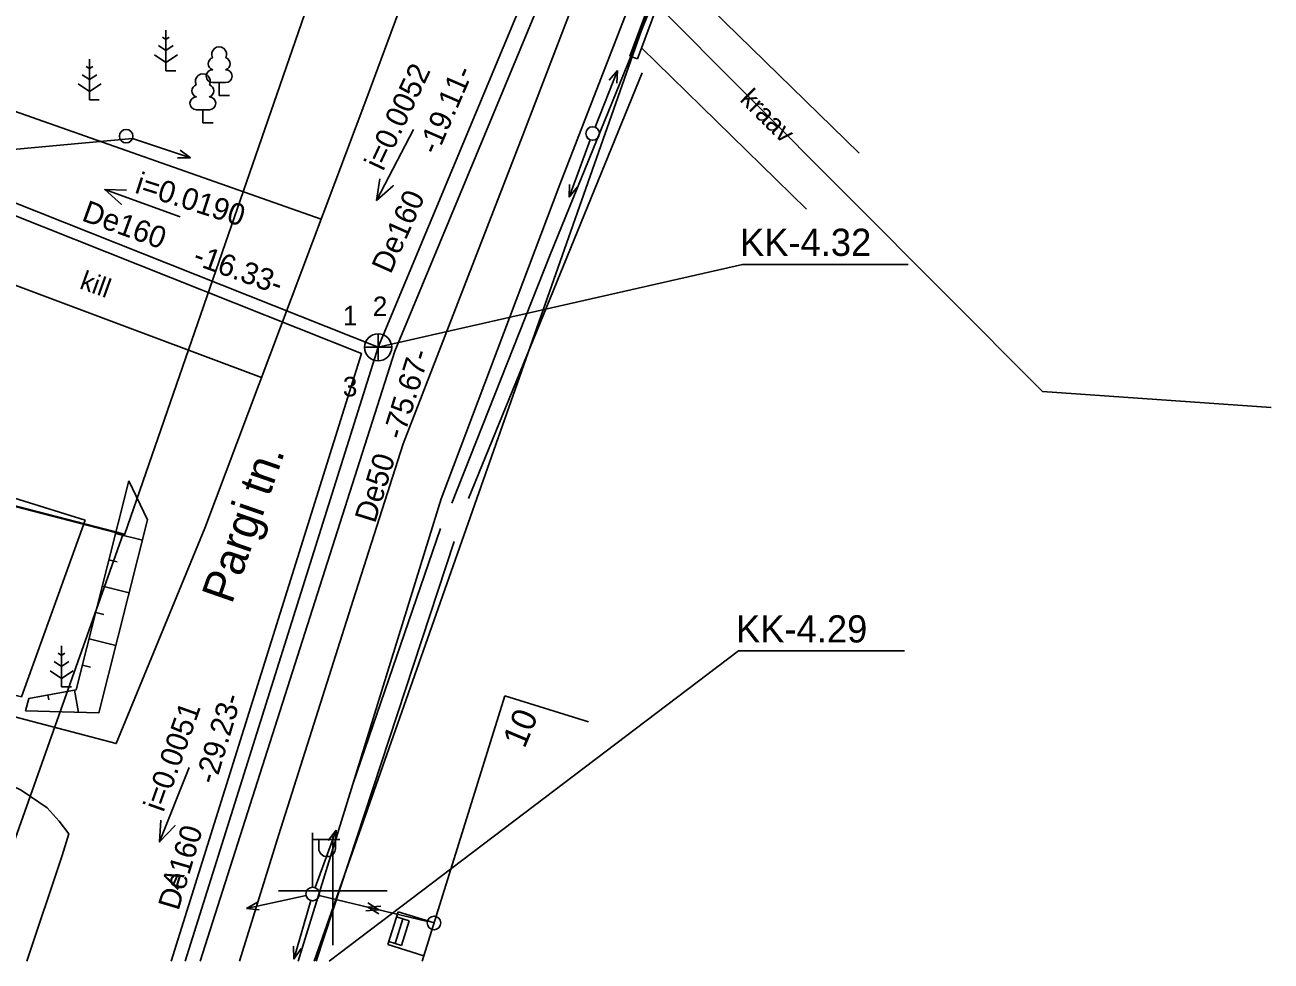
# Model space of a CAD drawing. Extents: x 642006.3 to 642084.5, y 6455847.4 to 6455905.
# Drawn here: x 642038.66 to 642084.53, y 6455847.41 to 6455881.88 of the extents above; entities that cross this region are included whole.
import ezdxf

# ---------------------------------------------------------------- set-up
doc = ezdxf.new("R2010")
doc.units = 0
for name, color, linetype in [('AED', 7, 'Continuous'), ('Default', 7, 'Continuous'), ('HALJASTUS', 7, 'Continuous'), ('HOONE', 7, 'Continuous'), ('HOONEDET', 7, 'Continuous'), ('KAEVU-INFO', 7, 'Continuous'), ('KKAEV', 7, 'Continuous'), ('KTRASS', 7, 'Continuous'), ('mpkaabel-teo', 7, 'Continuous'), ('MPOHULIIN', 7, 'Continuous'), ('PIIR', 7, 'Continuous'), ('POST', 7, 'Continuous'), ('PUU', 7, 'Continuous'), ('RAJATIS', 7, 'Continuous'), ('RELJEEF', 7, 'Continuous'), ('survekanal', 7, 'Continuous'), ('TEE', 7, 'Continuous'), ('TORU_NR', 7, 'Continuous'), ('trassiinfi-kanal', 7, 'Continuous'), ('trassiinfo-vesi', 7, 'Continuous'), ('VEEKOGU', 7, 'Continuous'), ('VORK', 7, 'Continuous'), ('VTRASS', 7, 'Continuous')]:
    doc.layers.add(name, color=color, linetype=linetype)

# ---------------------------------------------------------------- blocks, each defined once
blk = doc.blocks.new('MAND1_48')
at = {"layer": 'PUU'}
for p, q in [((0, 150), (0, 0)), ((0, 75), (-26.7, 92.8)), ((0, 115), (-12.4, 123.3)), ((12.4, 123.3), (0, 115)), ((26.7, 92.8), (0, 75)), ((-42.4, 58.9), (0, 30.7)), ((0, 30.7), (42.4, 58.9)), ((36, 0), (0, 0))]:
    blk.add_line(p, q, dxfattribs=at)
blk = doc.blocks.new('MAND1_49')
at = {"layer": 'PUU'}
for p, q in [((0, 150), (0, 0)), ((0, 75), (-26.7, 92.8)), ((0, 115), (-12.4, 123.3)), ((12.4, 123.3), (0, 115)), ((26.7, 92.8), (0, 75)), ((-42.4, 58.9), (0, 30.7)), ((0, 30.7), (42.4, 58.9)), ((36, 0), (0, 0))]:
    blk.add_line(p, q, dxfattribs=at)
blk = doc.blocks.new('LEHTP1_27')
at = {"layer": 'PUU'}
for p, q in [((24, 47.5), (-24, 47.5)), ((0, 0), (0, 47.5)), ((38, 0), (0, 0))]:
    blk.add_line(p, q, dxfattribs=at)
for centre, radius, start, end in [((-17, 117.3), 23.3, 109.0217, 253.1415), ((0, 152), 27.7, 332.5799, 207.4201), ((17, 117.3), 23.3, 286.8508, 70.9859), ((-23.7, 71.2), 23.8, 90.0016, 269.3953), ((23.7, 71.2), 23.8, 270.6047, 89.9984)]:
    blk.add_arc(centre, radius, start, end, dxfattribs=at)
blk = doc.blocks.new('LEHTP1_28')
at = {"layer": 'PUU'}
for p, q in [((24, 47.5), (-24, 47.5)), ((0, 0), (0, 47.5)), ((38, 0), (0, 0))]:
    blk.add_line(p, q, dxfattribs=at)
for centre, radius, start, end in [((-17, 117.3), 23.3, 109.0217, 253.1415), ((0, 152), 27.7, 332.5799, 207.4201), ((17, 117.3), 23.3, 286.8508, 70.9859), ((-23.7, 71.2), 23.8, 90.0016, 269.3953), ((23.7, 71.2), 23.8, 270.6047, 89.9984)]:
    blk.add_arc(centre, radius, start, end, dxfattribs=at)
blk = doc.blocks.new('MAND1_694')
at = {"layer": 'PUU'}
for p, q in [((0.1, 150.3), (0.1, 0.3)), ((0.1, 75.3), (-26.6, 93.1)), ((0.1, 115.3), (-12.3, 123.6)), ((12.5, 123.6), (0.1, 115.3)), ((26.8, 93.1), (0.1, 75.3)), ((-42.3, 59.2), (0.1, 31)), ((0.1, 31), (42.5, 59.2)), ((36.1, 0.3), (0.1, 0.3))]:
    blk.add_line(p, q, dxfattribs=at)
blk = doc.blocks.new('PUPOST_83')
at = {"layer": 'POST'}
blk.add_circle((-0.4, 0.1), 25, dxfattribs=at)
blk = doc.blocks.new('PUPOST_84')
at = {"layer": 'POST'}
blk.add_circle((0.2, 0.3), 25, dxfattribs=at)
blk = doc.blocks.new('POINT_DISPLAY')
at = {"layer": 'Default'}
blk.add_circle((0, 0), 25, dxfattribs=at)
blk = doc.blocks.new('VAPOST_68')
at = {"layer": 'POST'}
for p, q in [((0.2, 25.3), (0.2, 225.3)), ((0.2, 200.3), (100.2, 200.3)), ((22.9, 168.2), (22.9, 200.3)), ((84.1, 168.2), (84.1, 200.3))]:
    blk.add_line(p, q, dxfattribs=at)
blk.add_arc((53.5, 168.2), 30.6, 180, 0, dxfattribs=at)
blk.add_blockref('POINT_DISPLAY', (0.2, 0.3), dxfattribs=at)
blk = doc.blocks.new('VKORIS_240')
at = {"layer": 'VORK'}
for p, q in [((0, 200), (0, -200)), ((-200, 0), (200, 0))]:
    blk.add_line(p, q, dxfattribs=at)
blk = doc.blocks.new('MPSUUN_235')
at = {"layer": 'MPOHULIIN'}
for p, q in [((24.7, 0.1), (249.7, 0.1)), ((249.7, 0.1), (204.5, 15.1)), ((249.7, 0.1), (204.5, -14.7))]:
    blk.add_line(p, q, dxfattribs=at)
blk.add_blockref('POINT_DISPLAY', (-0.3, 0.1), dxfattribs=at)
blk = doc.blocks.new('MPSUUN_236')
at = {"layer": 'MPOHULIIN'}
for p, q in [((249.7, -0.2), (204.6, 14.8)), ((24.7, -0.2), (249.7, -0.2)), ((249.7, -0.2), (204.6, -15.1))]:
    blk.add_line(p, q, dxfattribs=at)
blk.add_blockref('POINT_DISPLAY', (-0.3, -0.2), dxfattribs=at)
blk = doc.blocks.new('MPSUUN_237')
at = {"layer": 'MPOHULIIN'}
for p, q in [((250.4, -0.1), (205.2, 14.9)), ((25.4, -0.1), (250.4, -0.1)), ((250.4, -0.1), (205.2, -14.9))]:
    blk.add_line(p, q, dxfattribs=at)
blk.add_blockref('POINT_DISPLAY', (0.4, -0.1), dxfattribs=at)
blk = doc.blocks.new('MPSUUN_238')
at = {"layer": 'MPOHULIIN'}
for p, q in [((24.9, 0.4), (249.9, 0.4)), ((249.9, 0.4), (204.8, 15.4)), ((249.9, 0.4), (204.8, -14.4))]:
    blk.add_line(p, q, dxfattribs=at)
blk.add_blockref('POINT_DISPLAY', (-0.1, 0.4), dxfattribs=at)
blk = doc.blocks.new('MPSUUN_239')
at = {"layer": 'MPOHULIIN'}
for p, q in [((250, -0.4), (204.9, 14.6)), ((25, -0.4), (250, -0.4)), ((250, -0.4), (204.9, -15.3))]:
    blk.add_line(p, q, dxfattribs=at)
blk.add_blockref('POINT_DISPLAY', (0, -0.4), dxfattribs=at)
blk = doc.blocks.new('MPSUUN_241')
at = {"layer": 'MPOHULIIN'}
for p, q in [((25.1, 0.3), (250.1, 0.3)), ((250.1, 0.3), (205, 15.4)), ((250.1, 0.3), (205, -14.5))]:
    blk.add_line(p, q, dxfattribs=at)
blk.add_blockref('POINT_DISPLAY', (0.1, 0.3), dxfattribs=at)
blk = doc.blocks.new('MPSUUN_242')
at = {"layer": 'MPOHULIIN'}
for p, q in [((25.1, 0.4), (250.1, 0.4)), ((250.1, 0.4), (204.9, -14.4)), ((250.1, 0.4), (205, 15.4))]:
    blk.add_line(p, q, dxfattribs=at)
blk.add_blockref('POINT_DISPLAY', (0.1, 0.4), dxfattribs=at)
blk = doc.blocks.new('A$C094B3635')
at = {"layer": 'KKAEV'}
for p, q in [((50, 100), (50, 0)), ((0, 50), (100, 50))]:
    blk.add_line(p, q, dxfattribs=at)
blk.add_circle((50, 50), 50, dxfattribs=at)
blk = doc.blocks.new('MPSUUN_352')
at = {"layer": 'MPOHULIIN'}
for p, q in [((25, 0), (250, 0)), ((250, 0), (204.8, -14.8)), ((250, 0), (204.9, 15))]:
    blk.add_line(p, q, dxfattribs=at)
blk.add_blockref('POINT_DISPLAY', (0, 0), dxfattribs=at)

msp = doc.modelspace()

# ---------------------------------------------------------------- linework, layer by layer
at = {"layer": 'AED'}
for points in [[(642062.439, 6455884.349), (642057.987, 6455873.392), (642054.37, 6455864.266)], [(642027.852, 6455867.7), (642033.544, 6455865.924), (642040.881, 6455863.644)], [(642040.881, 6455863.644), (642038.535, 6455857.141), (642031.498, 6455858.888), (642030.511, 6455854.95)], [(642053.962, 6455863.337), (642050.732, 6455853.93), (642048.715, 6455847.412)]]:
    msp.add_lwpolyline(points, dxfattribs=at)
at = {"layer": 'HALJASTUS'}
for p, q in [((642054.982, 6455864.438), (642061.376, 6455880.119)), ((642049.379, 6455847.412), (642054.458, 6455862.866))]:
    msp.add_line(p, q, dxfattribs=at)
at = {"layer": 'HOONE'}
for p in [(642053.279, 6455847.412), (642059.41, 6455856.218)]:
    msp.add_line(p, (642056.33, 6455857.18), dxfattribs=at)
at = {"layer": 'HOONEDET'}
for p, q in [((642052.393, 6455849.23), (642052.015, 6455848.021)), ((642052.571, 6455848.962), (642052.289, 6455848.059)), ((642052.333, 6455849.036), (642052.808, 6455848.888)), ((642052.393, 6455849.23), (642053.718, 6455848.816)), ((642052.808, 6455848.888), (642052.526, 6455847.985)), ((642052.015, 6455848.021), (642053.34, 6455847.607)), ((642052.05, 6455848.133), (642052.526, 6455847.985))]:
    msp.add_line(p, q, dxfattribs=at)
at = {"layer": 'KAEVU-INFO'}
for p, q in [((642065.067, 6455873.064), (642051.66, 6455870.009)), ((642065.067, 6455873.064), (642071.174, 6455873.064)), ((642064.922, 6455858.83), (642049.865, 6455847.412)), ((642064.922, 6455858.83), (642071.029, 6455858.83))]:
    msp.add_line(p, q, dxfattribs=at)
at = {"layer": 'KTRASS'}
for points in [[(642051.66, 6455870.009), (642059.009, 6455887.649), (642065.356, 6455905.017)], [(642044.557, 6455847.412), (642051.66, 6455870.009), (642037.231, 6455875.743)]]:
    msp.add_lwpolyline(points, dxfattribs=at)
at = {"layer": 'mpkaabel-teo'}
msp.add_lwpolyline([(642037.423, 6455877.217), (642042.624, 6455877.704)], dxfattribs=at)
at = {"layer": 'PIIR'}
for points in [[(642006.282, 6455872.446), (642042.33, 6455863.1), (642056.815, 6455905.017)], [(642070.254, 6455905.017), (642061.75, 6455882.81), (642076.12, 6455868.38), (642084.527, 6455867.796)], [(642084.527, 6455867.796), (642076.12, 6455868.38), (642061.75, 6455882.81), (642049.308, 6455847.412)], [(642036.701, 6455847.412), (642042.28, 6455863.14), (642006.282, 6455872.46)]]:
    msp.add_lwpolyline(points, dxfattribs=at)
at = {"layer": 'RAJATIS'}
msp.add_line((642060.924, 6455880.732), (642061.205, 6455880.627), dxfattribs=at)
for points in [[(642062.315, 6455884.461), (642060.924, 6455880.732)], [(642062.596, 6455884.356), (642061.205, 6455880.627)]]:
    msp.add_lwpolyline(points, dxfattribs=at)
at = {"layer": 'RELJEEF'}
for p, q in [((642042.001, 6455863.155), (642042.984, 6455862.907)), ((642041.756, 6455862.185), (642042.051, 6455862.111)), ((642041.511, 6455861.216), (642042.494, 6455860.968)), ((642041.267, 6455860.246), (642041.561, 6455860.172)), ((642041.022, 6455859.276), (642042.004, 6455859.029)), ((642040.777, 6455858.307), (642041.072, 6455858.232)), ((642039.504, 6455857.207), (642039.537, 6455857.025)), ((642040.488, 6455857.384), (642040.635, 6455856.57))]:
    msp.add_line(p, q, dxfattribs=at)
for points in [[(642038.679, 6455856.627), (642041.377, 6455856.549), (642043.173, 6455863.654), (642042.49, 6455865.094)], [(642042.49, 6455865.094), (642040.547, 6455857.395), (642038.811, 6455857.082), (642038.68, 6455856.63)]]:
    msp.add_lwpolyline(points, dxfattribs=at)
at = {"layer": 'survekanal'}
msp.add_lwpolyline([(642036.976, 6455875.382), (642051.048, 6455869.777), (642044.048, 6455847.412)], dxfattribs=at)
at = {"layer": 'TEE'}
for points in [[(642040.028, 6455851.293), (642040.283, 6455852.097), (642039.918, 6455852.569), (642039.476, 6455853.056), (642038.523, 6455853.704), (642037.471, 6455854.202), (642038.236, 6455856.417), (642042.026, 6455855.422), (642045.28, 6455863.356), (642051.246, 6455879.196), (642054.376, 6455887.646)], [(642046.554, 6455847.412), (642048.002, 6455852.067), (642050.742, 6455860.697), (642052.584, 6455866.452), (642056.985, 6455877.82), (642059.694, 6455884.901)], [(642061.685, 6455884.624), (642058.354, 6455876.005), (642053.982, 6455864.434), (642050.732, 6455853.93)], [(642049.563, 6455874.729), (642036.732, 6455879.243), (642034.331, 6455873.787), (642047.367, 6455868.896)], [(642038.731, 6455847.412), (642040.028, 6455851.293)]]:
    msp.add_lwpolyline(points, dxfattribs=at)
at = {"layer": 'trassiinfi-kanal'}
for points in [[(642052.958, 6455878.034), (642051.602, 6455875.421), (642052.22, 6455875.956), (642051.602, 6455875.421), (642051.73, 6455876.211)], [(642044.37, 6455874.814), (642041.601, 6455875.816), (642042.213, 6455875.273), (642041.601, 6455875.816), (642042.401, 6455875.792)], [(642044.709, 6455854.533), (642043.62, 6455851.798), (642044.181, 6455852.392), (642043.62, 6455851.798), (642043.668, 6455852.597)]]:
    msp.add_lwpolyline(points, dxfattribs=at)
at = {"layer": 'VEEKOGU'}
for points in [[(642069.362, 6455877.158), (642062.439, 6455883.935)], [(642061.356, 6455881.031), (642067.424, 6455875.091)]]:
    msp.add_lwpolyline(points, dxfattribs=at)
at = {"layer": 'VTRASS'}
msp.add_lwpolyline([(642045.114, 6455847.412), (642052.272, 6455869.871), (642059.566, 6455887.428), (642065.972, 6455905.017)], dxfattribs=at)

# ---------------------------------------------------------------- block references
at = {"layer": 'KKAEV', "xscale": 0.01, "yscale": 0.01}
msp.add_blockref('A$C094B3635', (642051.16, 6455869.509), dxfattribs=at)
at = {"layer": 'MPOHULIIN'}
for name, p, xscale, yscale, rotation in [('MPSUUN_238', (642059.56, 6455877.88), 0.009999999999999998, 0.01, 68.54688913001624), ('MPSUUN_239', (642059.56, 6455877.88), 0.01, 0.010000000000000002, -110.20498927693379), ('MPSUUN_352', (642042.387, 6455877.783), 0.010000000000000002, 0.009999999999999998, -18.520471337188194), ('MPSUUN_237', (642049.25, 6455849.88), 0.01, 0.009999999999999997, 69.79501072306621), ('MPSUUN_236', (642049.25, 6455849.88), 0.01, 0.01, -167.52733397678566), ('MPSUUN_235', (642049.25, 6455849.88), 0.009999999999999998, 0.01, -106.04486012743293), ('MPSUUN_241', (642049.25, 6455849.88), 0.010000000000000002, 0.01, -13.434692931496553), ('MPSUUN_242', (642053.72, 6455848.82), 0.01, 0.01, 166.56414502998558)]:
    msp.add_blockref(name, p, dxfattribs=dict(at, xscale=xscale, yscale=yscale, rotation=rotation))
at = {"layer": 'POST', "xscale": 0.01, "yscale": 0.01}
for name, p in [('PUPOST_83', (642059.56, 6455877.88)), ('VAPOST_68', (642049.25, 6455849.88)), ('PUPOST_84', (642049.25, 6455849.88))]:
    msp.add_blockref(name, p, dxfattribs=at)
at = {"layer": 'PUU', "xscale": 0.01, "yscale": 0.01}
for name, p in [('MAND1_49', (642043.85, 6455880.19)), ('LEHTP1_27', (642045.81, 6455879.28)), ('MAND1_48', (642041.04, 6455879.12)), ('LEHTP1_28', (642045.21, 6455878.28)), ('MAND1_694', (642040.01, 6455857.51))]:
    msp.add_blockref(name, p, dxfattribs=at)
at = {"layer": 'VORK', "xscale": 0.01, "yscale": 0.01}
msp.add_blockref('VKORIS_240', (642050, 6455850), dxfattribs=at)

# ---------------------------------------------------------------- texts
at = {"layer": 'HOONE'}
msp.add_text('10', height=0.9, rotation=67.3801, dxfattribs=at).set_placement((642057.05, 6455855.21))
at = {"layer": 'KAEVU-INFO'}
for s, p in [('KK-4.32', (642064.98, 6455873.376)), ('KK-4.29', (642064.835, 6455859.142))]:
    msp.add_text(s, height=1, dxfattribs=at).set_placement(p)
at = {"layer": 'TEE'}
for s, height, rotation, p in [('kill', 0.7, 340.2532, (642040.637, 6455872.186)), ('Pargi tn.', 1.2, 70.821, (642046.276, 6455860.523)), ('A', 0.7, 65.6589, (642044.29, 6455850.01))]:
    msp.add_text(s, height=height, rotation=rotation, dxfattribs=at).set_placement(p)
at = {"layer": 'TORU_NR'}
for s, p in [('2', (642051.464, 6455871.158)), ('1', (642050.364, 6455870.82)), ('3', (642050.362, 6455868.203))]:
    msp.add_text(s, height=0.72, dxfattribs=at).set_placement(p)
at = {"layer": 'trassiinfi-kanal'}
for s, rotation, p in [('i=0.0052', 64.727, (642051.846, 6455876.466)), ('-19.11-', 66.5913, (642053.834, 6455877.057)), ('i=0.0190', 342.2677, (642042.669, 6455875.711)), (' De160', 340.0808, (642040.432, 6455874.79)), (' De160', 66.0796, (642052.002, 6455872.406)), ('-16.33-', 340.0808, (642044.799, 6455873.086)), ('-29.23-', 73.4007, (642045.677, 6455853.884)), ('i=0.0051', 70.4334, (642043.758, 6455852.862)), (' De160', 73.4007, (642044.229, 6455848.956))]:
    msp.add_text(s, height=0.8, rotation=rotation, dxfattribs=at).set_placement(p)
at = {"layer": 'trassiinfo-vesi'}
for s, p in [('-75.67-', (642052.577, 6455866.568)), ('De50', (642051.547, 6455863.502))]:
    msp.add_text(s, height=0.8, rotation=72.8475, dxfattribs=at).set_placement(p)
at = {"layer": 'VEEKOGU'}
msp.add_text('kraav', height=0.7, rotation=315.2055, dxfattribs=at).set_placement((642064.937, 6455879.099))

doc.saveas('drawing.dxf')
